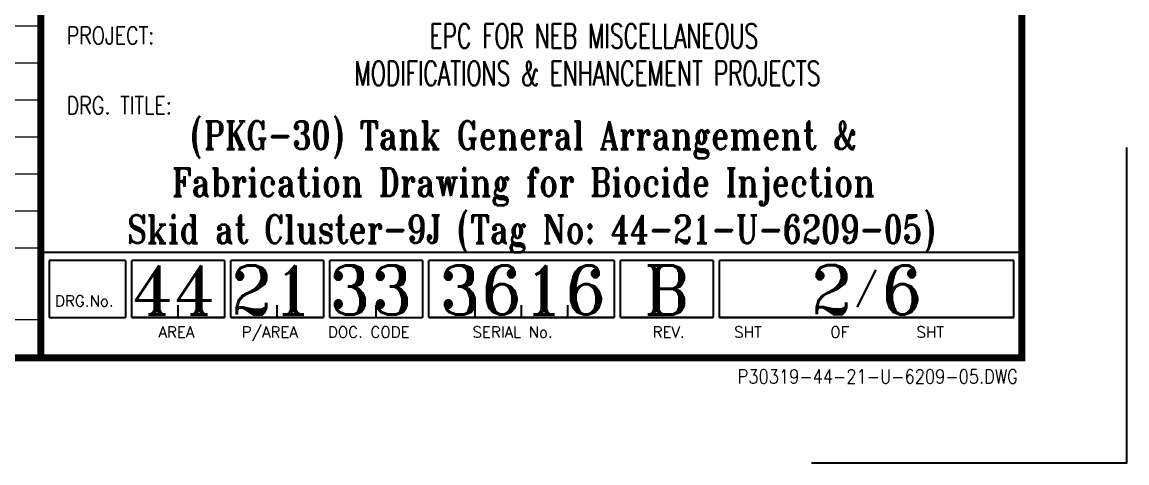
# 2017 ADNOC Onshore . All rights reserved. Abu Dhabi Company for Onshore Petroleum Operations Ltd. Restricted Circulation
# Model space of a CAD drawing. Header units: inches. Extents: x -100737 to -99065, y -38026 to -37432.
# Drawn here: x -100053 to -99895.2, y -38026.3 to -37963.3 of the extents above; entities that cross this region are included whole.
import ezdxf
from ezdxf.enums import TextEntityAlignment as Align

# ---------------------------------------------------------------- set-up
doc = ezdxf.new("R2010")
doc.units = ezdxf.units.IN
doc.header["$LTSCALE"] = 200
doc.header["$MEASUREMENT"] = 0
for name, color, linetype in [('BORDER1', 3, 'Continuous'), ('BORDER2', 7, 'Continuous'), ('DIM', 1, 'Continuous'), ('DIMENSION', 8, 'Continuous'), ('MIS', 7, 'Continuous')]:
    doc.layers.add(name, color=color, linetype=linetype)
doc.styles.add('ROMANC', font='ROMANC', dxfattribs={"height": 5})
doc.styles.add('ROMANS', font='romans.shx', dxfattribs={"width": 0.85})
doc.styles.add('ROMANT', font='romant.shx')
doc.styles.get("Standard").update_dxf_attribs({"font": 'romans.shx'})

# ---------------------------------------------------------------- blocks, each defined once
blk = doc.blocks.new('*U110')
at = {"layer": 'BORDER1', "color": 154, "true_color": 0x1859a9, "const_width": 1}
blk.add_lwpolyline([(0, 564), (796, 564), (796, 0), (0, 0)], close=True, dxfattribs=at)
blk.add_lwpolyline([(656, 0), (656, 564)], dxfattribs=at)
at = {"layer": 'BORDER2'}
for p, q in [((796, 15), (656, 15)), ((657.15, 13.85), (657.15, 5.76)), ((668.05, 13.85), (657.15, 13.85)), ((668.05, 13.85), (668.05, 5.76)), ((668.95, 5.76), (668.95, 13.85)), ((682.18, 13.85), (668.95, 13.85)), ((682.18, 13.85), (682.18, 5.76)), ((696.32, 13.85), (683.09, 13.85)), ((683.09, 5.76), (683.09, 13.85)), ((696.32, 13.85), (696.32, 5.76)), ((697.22, 5.76), (697.22, 13.85)), ((710.45, 13.85), (697.22, 13.85)), ((710.45, 13.85), (710.45, 5.76)), ((711.36, 5.76), (711.36, 13.85)), ((737.82, 13.85), (711.36, 13.85)), ((737.82, 13.85), (737.82, 5.76)), ((738.72, 5.76), (738.72, 13.85)), ((751.95, 13.85), (738.72, 13.85)), ((751.95, 13.85), (751.95, 5.76)), ((752.86, 5.76), (752.86, 13.85)), ((794.85, 13.85), (752.86, 13.85)), ((794.85, 5.76), (794.85, 13.85)), ((675.57, 5.76), (675.57, 7.5)), ((689.7, 5.76), (689.7, 7.5)), ((703.84, 5.76), (703.84, 7.5)), ((717.97, 5.76), (717.97, 7.5)), ((724.59, 5.76), (724.59, 7.5)), ((731.2, 5.76), (731.2, 7.5)), ((657.15, 5.76), (668.05, 5.76)), ((682.18, 5.76), (668.95, 5.76)), ((668.95, 5.76), (682.18, 5.76)), ((683.09, 5.76), (696.32, 5.76)), ((696.32, 5.76), (683.09, 5.76)), ((697.22, 5.76), (710.45, 5.76)), ((737.82, 5.76), (711.36, 5.76)), ((711.36, 5.76), (737.82, 5.76)), ((751.95, 5.76), (738.72, 5.76)), ((738.72, 5.76), (751.95, 5.76)), ((794.85, 5.76), (752.86, 5.76)), ((752.86, 5.76), (794.85, 5.76))]:
    blk.add_line(p, q, dxfattribs=at)
blk.add_lwpolyline([(766, -15), (811, -15), (811, 30)], dxfattribs=at)
at = {"layer": 'BORDER2', "style": 'ROMANS', "width": 0.8}
for s, p in [('PROJECT:', (659.66, 44.72)), ('DRG. TITLE:', (659.66, 34.74))]:
    blk.add_text(s, height=2.5, dxfattribs=at).set_placement(p)
at = {"layer": 'BORDER2'}
for s, height, style, p in [('/', 3.5, 'ROMANC', (772.18, 8.36)), ('DRG.No.', 1.572, 'ROMANS', (658.01, 7.31)), ('P/AREA', 1.572, 'ROMANS', (684.65, 2.87)), ('AREA', 1.572, 'ROMANS', (672.77, 2.87)), ('DOC. CODE', 1.572, 'ROMANS', (696.96, 2.87)), ('SERIAL No.', 1.572, 'ROMANS', (717.59, 2.87)), ('REV.', 1.572, 'ROMANS', (743.29, 2.87)), (' SHT        OF        SHT', 1.5717, 'ROMANS', (753.87, 2.87))]:
    blk.add_text(s, height=height, dxfattribs=dict(at, style=style)).set_placement(p)
at = {"layer": 'BORDER2', "insert": (795.43, -3.69), "char_height": 2, "attachment_point": 9, "style": 'ROMANS'}
blk.add_mtext('P30319-44-21-U-6209-05.DWG', dxfattribs=at)
at = {"layer": 'BORDER2', "flags": 8}
for tag, height, style, p in [('REV-B', 2.7, 'ROMANS', (662.76, 125.68)), ('REV-A', 2.7, 'ROMANS', (662.76, 118.68)), ('RE-B', 7, 'ROMANT', (745.34, 6.15))]:
    blk.add_attdef(tag, text='', height=height, dxfattribs=dict(at, style=style)).set_placement(p, align=Align.CENTER)
at = {"layer": 'BORDER2', "style": 'ROMANS', "width": 4.59626}
for tag, p, p2 in [('DATE-B', (668.47, 125.68), (681.47, 125.68)), ('DATE-A', (668.47, 118.68), (681.47, 118.68))]:
    blk.add_attdef(tag, text='', height=2.7, dxfattribs=at).set_placement(p, p2, align=Align.FIT)
at = {"layer": 'BORDER2'}
for tag, height, style, p in [('DRN-B', 2.7, 'ROMANS', (689.55, 125.68)), ('CHD-B', 2.7, 'ROMANS', (701.61, 125.68)), ('APD-B', 2.7, 'ROMANS', (713.32, 125.68)), ('DRN-A', 2.7, 'ROMANS', (689.55, 118.68)), ('CHD-A', 2.7, 'ROMANS', (701.61, 118.68)), ('APD-A', 2.7, 'ROMANS', (713.32, 118.68)), ('CONS_CONT_VEND', 3.5, 'ROMANC', (726, 61.94))]:
    blk.add_attdef(tag, text='', height=height, dxfattribs=dict(at, style=style)).set_placement(p, align=Align.CENTER)
at = {"layer": 'BORDER2', "style": 'ROMANS', "width": 0.8}
for tag, p, height in [('1:X', (670.77, 103.49), 3), ('LOC', (709.61, 103.49), 3), ('PROJ_NO', (774.84, 103.49), 3), ('CONS_DRG_NO', (681.74, 53.26), 2.5)]:
    blk.add_attdef(tag, p, '', height=height, dxfattribs=at)
at = {"layer": 'BORDER2', "lineweight": 30, "width": 0.8, "flags": 104}
for tag, p in [('COMMENTS-B', (720.22, 127.5)), ('COMMENTS-A', (720.22, 120.5))]:
    blk.add_attdef(tag, text='', height=2.2, dxfattribs=at).set_placement(p, align=Align.MIDDLE_LEFT)
at = {"layer": 'BORDER2', "style": 'ROMANS', "width": 0.8}
for tag, p in [('PROJECT_TITLE_1', (726, 45.91)), ('PROJECT_TITLE_2', (726, 40.58))]:
    blk.add_attdef(tag, text='', height=3.5, dxfattribs=at).set_placement(p, align=Align.MIDDLE)
at = {"layer": 'BORDER2', "style": 'ROMANT', "width": 0.8}
for tag, p in [('DRG_TITLE_1', (726, 29.73)), ('DRG_TITLE_2', (726, 23.03)), ('DRG_TITLE_3', (726, 16.33))]:
    blk.add_attdef(tag, text='', height=4, dxfattribs=at).set_placement(p, align=Align.CENTER)
at = {"layer": 'BORDER2', "style": 'ROMANT'}
for tag, p in [('AR', (668.95, 6.15)), ('PA', (683.03, 6.15)), ('DC', (697.09, 6.15)), ('TS', (775.94, 6.15))]:
    blk.add_attdef(tag, p, '', height=7, dxfattribs=at)
for tag, p in [('SRNO', (736.79, 6.15)), ('SH', (771.83, 6.2))]:
    blk.add_attdef(tag, text='', height=7, dxfattribs=at).set_placement(p, align=Align.RIGHT)
at = {"layer": 'BORDER2', "style": 'ROMANS', "flags": 2}
blk.add_attdef('TB_VERSION', text='', height=2, dxfattribs=at).set_placement((1, -1), align=Align.TOP_LEFT)

msp = doc.modelspace()

# ---------------------------------------------------------------- linework, layer by layer
at = {"layer": 'DIM', "color": 252, "lineweight": 15}
for p, q in [((-100228.277, -37963.846), (-100050.627, -37963.846, 0.054)), ((-100228.277, -37969.129), (-100050.628, -37969.129, 0.054)), ((-100228.277, -37974.412), (-100050.627, -37974.412, 0.054)), ((-100228.277, -37979.696), (-100050.628, -37979.696, 0.054)), ((-100228.277, -37984.979), (-100050.628, -37984.979, 0.054)), ((-100228.277, -37990.262), (-100050.628, -37990.262, 0.054))]:
    msp.add_line(p, q, dxfattribs=at)
at = {"layer": 'DIMENSION', "ltscale": 0.001}
for p in [(-100228.446, -38011.246), (-100228.277, -38011.246)]:
    msp.add_line(p, (-100050.322, -38011.246), dxfattribs=at)
at = {"layer": 'MIS', "color": 1, "linetype": 'Continuous', "lineweight": 15}
for p, q in [((-100228.277, -37995.545), (-100050.628, -37995.545, 0.054)), ((-100228.277, -38005.793), (-100050.628, -38005.793, 0.054))]:
    msp.add_line(p, q, dxfattribs=at)

# ---------------------------------------------------------------- block references
at = {"layer": 'BORDER1', "lineweight": 9}
ref = msp.add_blockref('*U110', (-100706.947, -38011.246), dxfattribs=dict(at, xscale=1.000952843108604, yscale=1.000952843108604, zscale=1.000952843108604))
ref.add_attrib('AR', '44', (-100037.357, -38005.085), dxfattribs={"layer": 'BORDER2', "height": 7.0067, "style": 'ROMANT'})
ref.add_attrib('PA', '21', (-100023.264, -38005.085), dxfattribs={"layer": 'BORDER2', "height": 7.0067, "style": 'ROMANT'})
ref.add_attrib('DC', '33', (-100009.195, -38005.085), dxfattribs={"layer": 'BORDER2', "height": 7.0067, "style": 'ROMANT'})
ref.add_attrib('SRNO', '3616', dxfattribs={"layer": 'BORDER2', "height": 7.0067, "style": 'ROMANT'}).set_placement((-99969.455, -38005.085), align=Align.RIGHT)
ref.add_attrib('SH', '2', dxfattribs={"layer": 'BORDER2', "height": 7.007, "style": 'ROMANT'}).set_placement((-99934.384, -38005.044), align=Align.RIGHT)
ref.add_attrib('TS', '6', (-99930.267, -38005.085), dxfattribs={"layer": 'BORDER2', "height": 7.007, "style": 'ROMANT'})
ref.add_attrib('DRG_TITLE_1', '(PKG-30) Tank General Arrangement & ', dxfattribs={"layer": 'BORDER2', "height": 4.00381, "style": 'ROMANT', "width": 0.8}).set_placement((-99980.256, -37981.484), align=Align.CENTER)
ref.add_attrib('DRG_TITLE_2', 'Fabrication Drawing for Biocide Injection ', dxfattribs={"layer": 'BORDER2', "height": 4.00381, "style": 'ROMANT', "width": 0.8}).set_placement((-99980.256, -37988.191), align=Align.CENTER)
ref.add_attrib('DRG_TITLE_3', 'Skid at Cluster-9J (Tag No: 44-21-U-6209-05)', dxfattribs={"layer": 'BORDER2', "height": 4.00381, "style": 'ROMANT', "width": 0.8}).set_placement((-99980.256, -37994.897), align=Align.CENTER)
ref.add_attrib('PROJECT_TITLE_1', 'EPC FOR NEB MISCELLANEOUS', dxfattribs={"layer": 'BORDER2', "height": 3.50333, "style": 'ROMANS', "width": 0.65}).set_placement((-99971.319, -37965.312), align=Align.MIDDLE)
ref.add_attrib('PROJECT_TITLE_2', 'MODIFICATIONS & ENHANCEMENT PROJECTS', dxfattribs={"layer": 'BORDER2', "height": 3.50333, "style": 'ROMANS', "width": 0.65}).set_placement((-99972.244, -37970.631), align=Align.MIDDLE)
ref.add_attrib('RE-B', 'B', dxfattribs={"layer": 'BORDER2', "height": 7.007, "style": 'ROMANT'}).set_placement((-99960.899, -38005.085), align=Align.CENTER)

doc.saveas('drawing.dxf')
